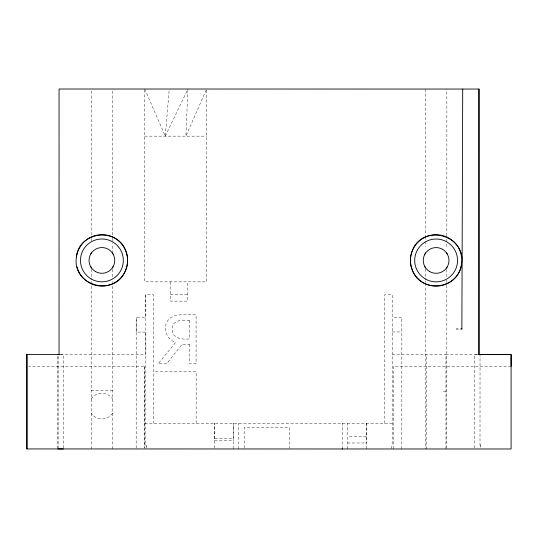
<?xml version="1.0" encoding="UTF-8"?>
<svg xmlns="http://www.w3.org/2000/svg" width="538" height="538" viewBox="0 0 538 538"><rect width="100%" height="100%" fill="white"/><g stroke="black" fill="none" stroke-linecap="round" stroke-linejoin="round"><path stroke-width="0.4" stroke-dasharray="2.69 2.02" d="M57.963 448.941L57.976 354.502M57.983 448.228L57.99 355.369M63.329 448.107L63.343 354.502L60.276 354.502M91.198 448.948L91.184 285.073M91.184 284.279L91.184 280.049M91.184 276.714L91.184 269.155M91.191 240.836L91.191 238.314M91.191 234.998L91.204 89.859M112.624 448.948L112.61 285.079M112.61 284.279L112.61 280.049M112.61 276.72L112.61 269.155M112.61 253.351L112.617 243.344M112.617 240.842L112.617 238.321M112.617 234.998L112.63 89.019M136.181 448.114L136.188 317.191L145.825 317.191L145.818 294.696L153.317 294.696L153.303 423.245M144.776 366.27L144.722 448.127L144.776 366.27L28.608 366.264M144.769 89.846L144.749 281.838L206.592 281.845L206.605 89.026M145.818 294.696L145.825 444.664L146.706 448.235L145.805 444.664M170.459 281.845L170.452 301.125L187.594 301.125L187.594 281.845M196.155 423.245L196.155 371.825L153.31 371.825M214.568 448.147L214.575 423.251L214.568 440.817M233.418 448.961L233.425 423.251L233.418 440.817M238.24 448.961L238.569 423.251M244.185 448.134L244.191 427.535L289.518 427.542L289.518 448.141M342.585 448.968L342.585 423.265L342.161 423.258M347.407 448.968L347.703 423.265M366.257 448.968L366.183 423.265M384.69 423.265L384.697 294.716L392.195 294.716L392.182 444.691L391.106 448.974M393.244 448.974L393.258 366.297L511.1 366.304M401.819 448.974L401.832 317.359L392.195 317.359M426.244 448.974L426.251 354.616M445.955 448.981L445.962 354.616L478.363 354.576M446.816 448.141L446.829 283.412M446.829 282.632L446.829 280.063M446.829 276.747L446.829 267.507M446.836 246.619L446.836 236.559M446.836 235.718L446.849 89.046M474.671 448.147L474.677 354.535L478.504 354.535M480.017 444.697L480.737 447.549L480.017 444.718L480.03 354.535M187.89 89.853L185.899 136.161L206.276 89.785M144.762 89.019L165.274 136.154L169.248 89.026M165.274 136.154L187.93 89.026M91.178 399.035L91.487 398.544A12.851 12.851 0 0 1 112.287 398.544L112.603 399.035M112.597 413.164L112.287 413.655A12.851 12.851 0 0 1 91.487 413.655L91.178 413.164M214.877 438.248L233.425 438.248M366.19 436.547L347.407 436.54M144.762 136.154L206.605 136.161M170.459 294.696L187.594 294.696M392.189 331.966L401.832 331.966M392.182 354.609L445.962 354.616M91.178 390.669L112.603 390.675M443.319 391.388L446.822 391.382M144.722 423.245L393.244 423.265M214.675 440.817L233.25 440.817M347.467 442.976L366.183 442.976L365.584 442.976M60.485 354.542L145.845 354.589L145.832 332.094L136.188 332.094L136.188 317.191M425.208 89.046L425.282 235.718M425.282 236.559L425.289 246.612M425.302 269.007L425.302 277.42M425.309 280.728L425.309 282.463M425.309 283.237L425.39 448.974M366.25 423.265L366.25 442.976M189.584 344.259L189.578 363.695L196.081 363.695L196.088 314.804C186.155 315.221 169.631 311.697 165.859 324.535C164.043 332.027 168.219 340.009 175.63 342.417L158.226 363.695L166.666 363.695L182.16 344.259L189.584 344.259M189.584 320.386L189.584 338.839C182.308 339.982 171.34 338.308 172.281 328.563C171.985 319.599 183.344 319.955 189.584 320.386"/><path stroke-width="0.81" d="M26.927 448.941L26.92 354.495L26.927 448.941L511.093 448.988L511.1 354.542L478.504 354.535M59.045 354.502L59.066 89.012L478.981 89.052L478.968 354.535L478.981 89.052M461.873 329L462.714 89.052M76.396 257.191C71.816 286.337 115.771 297.622 125.805 269.881A25.185 24.614 -90 0 0 125.811 250.95C117.149 226.552 78.716 231.401 76.396 257.191A25.71 25.71 0 0 1 114.755 238.146A25.71 25.71 0 0 1 117.445 280.89A25.71 25.71 0 0 1 77.001 266.801M461.624 263.667C466.204 234.521 422.249 223.23 412.216 250.977A25.185 24.614 -90 0 0 412.216 269.908C420.877 294.299 459.304 289.451 461.624 263.667A25.71 25.71 0 0 1 422.343 282.147A25.71 25.71 0 0 1 422.35 238.731A25.71 25.71 0 0 1 461.631 257.225M90.64 254.218L91.5 252.853M112.301 267.971L113.162 266.606M424.859 254.252L425.719 252.887M446.52 267.998L447.381 266.64M478.363 354.576L511.1 354.562L511.1 366.304M456.412 329L458.1 329M460.609 329L462.034 329M26.934 354.535L59.516 354.502M57.976 448.948L63.336 448.941M59.651 354.542L57.983 354.495M342.155 448.968L342.585 448.968M446.52 252.887L447.387 254.252M424.852 266.633L425.719 267.998M112.301 252.86L113.168 254.218M90.633 266.606L91.5 267.971M91.191 278.966A21.426 21.426 0 0 0 123.323 260.412A21.426 21.426 0 0 0 91.191 241.858A21.426 21.426 0 0 0 91.191 278.966M425.41 278.993A21.426 21.426 0 0 0 457.542 260.439A21.426 21.426 0 0 0 425.41 241.885A21.426 21.426 0 0 0 425.41 278.993M429.694 271.576A12.851 12.851 0 0 0 448.974 260.446A12.851 12.851 0 0 0 429.694 249.309A12.851 12.851 0 0 0 429.694 271.576M95.475 271.542A12.851 12.851 0 0 0 114.755 260.412A12.851 12.851 0 0 0 95.475 249.282A12.851 12.851 0 0 0 95.475 271.542"/></g></svg>
